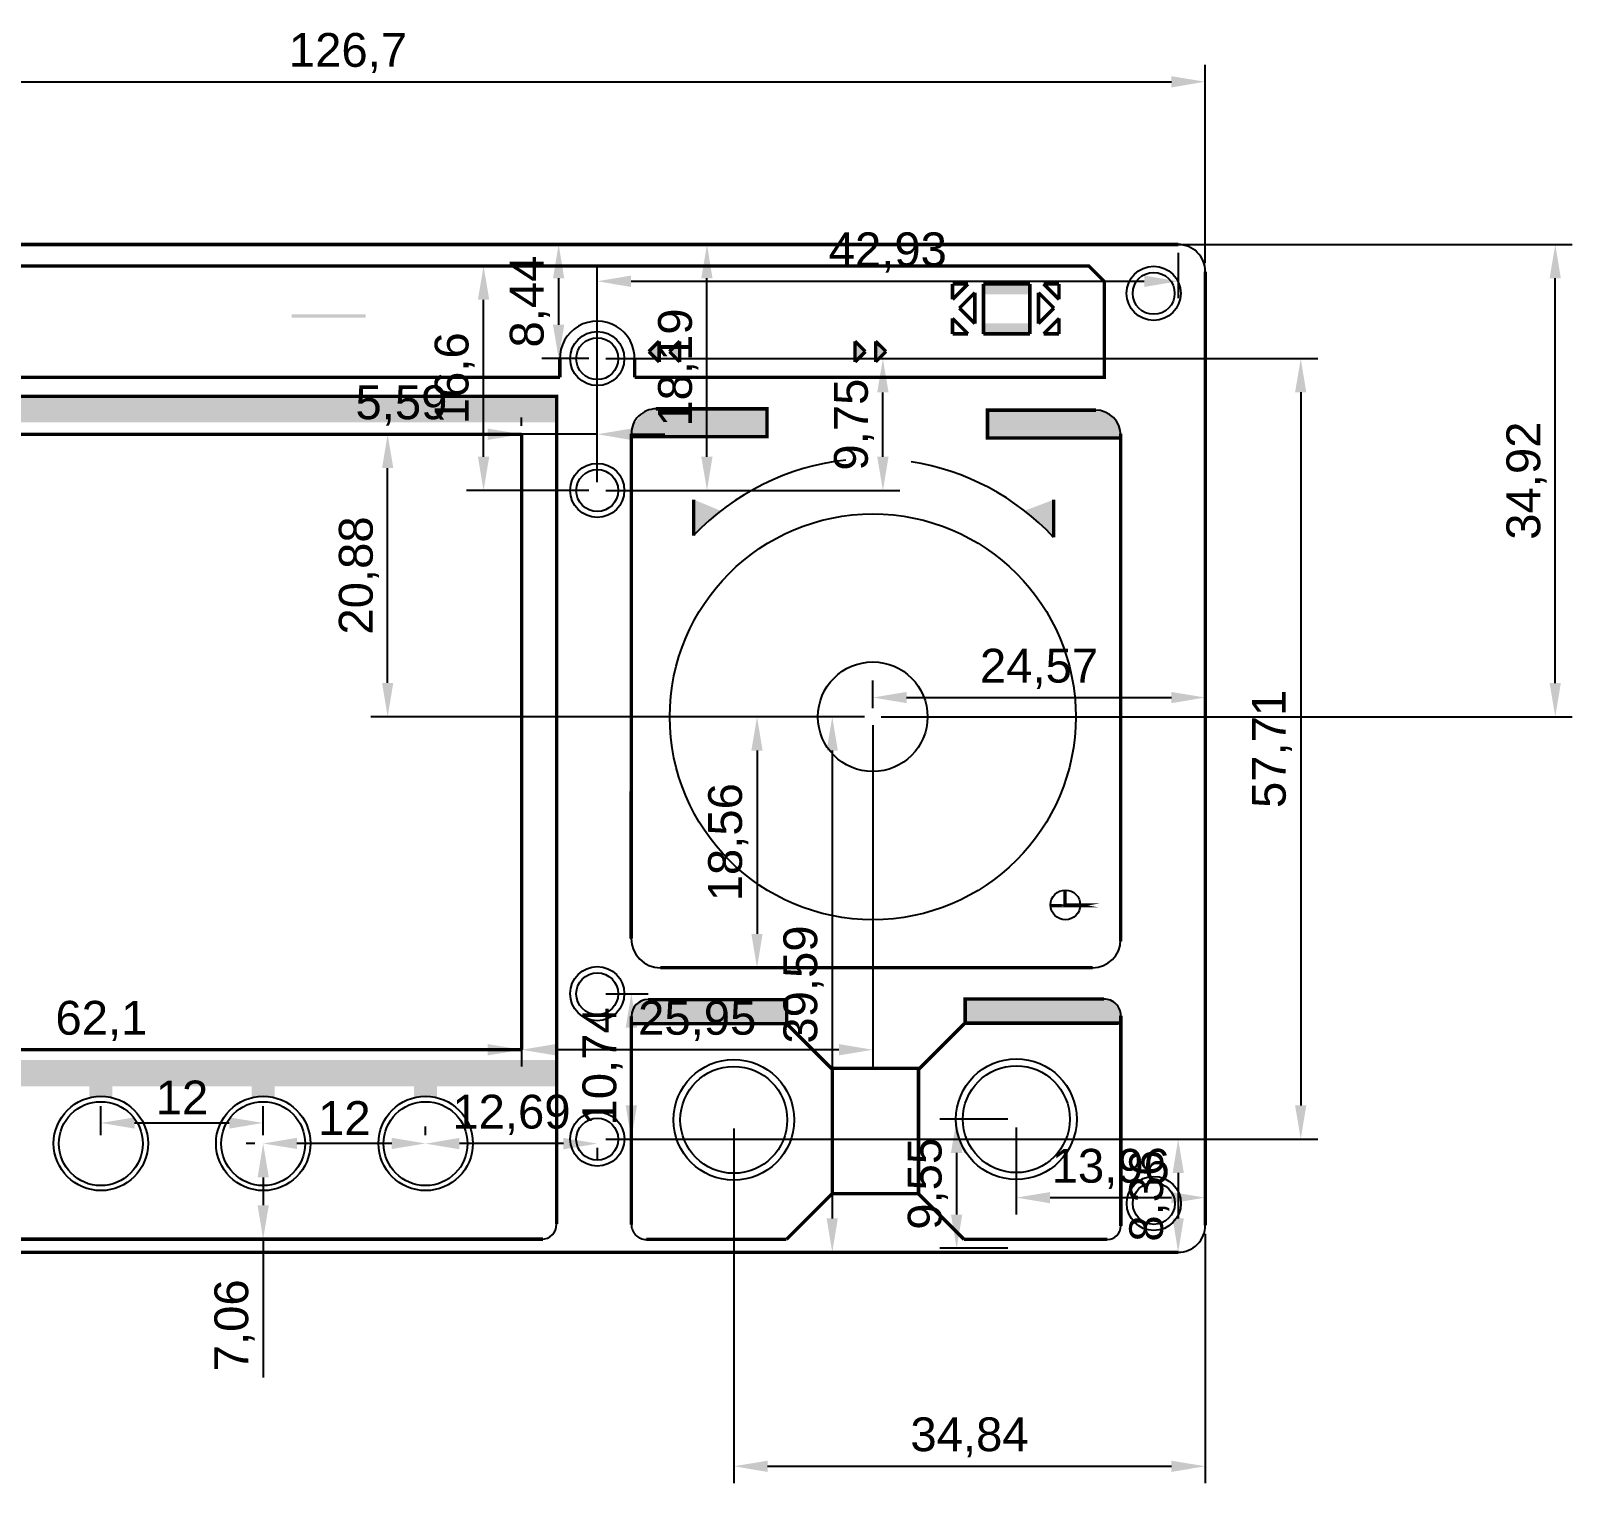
# Model space of a CAD drawing. Header units: millimetres. Extents: x -39 to 155, y -17 to 91.
# Drawn here: x 40.9 to 154.8, y -16.5 to 90.9 of the extents above; entities that cross this region are included whole.
import ezdxf

# ---------------------------------------------------------------- set-up
doc = ezdxf.new("R2010")
doc.units = ezdxf.units.MM
for name, color, linetype, true_color in [('BoardOutLine', 6, 'Continuous', 0xff00ff), ('Multi-Layer', 7, 'Continuous', 0xc0c0c0), ('TopSilkLayer', 7, 'Continuous', 0xffcc00)]:
    doc.layers.add(name, color=color, linetype=linetype, true_color=true_color)
doc.styles.get("Standard").update_dxf_attribs({"font": 'arial.ttf'})
doc.dimstyles.new('ISO-25', dxfattribs={"dimtxt": 2.5, "dimasz": 2.5, "dimexe": 1.25, "dimexo": 0.625, "dimtad": 1, "dimtxsty": 'Standard', "dimcen": 2.5, "dimadec": 0, "dimazin": 0, "dimtfac": 1, "dimtmove": 0, "dimatfit": 3, "dimfxl": 1, "dimarcsym": 0})

# ---------------------------------------------------------------- blocks, each defined once
blk = doc.blocks.new('*D3')
at = {"color": 0, "lineweight": -2, "transparency": 16777216}
for p, q in [((0.94, 73.68), (0.94, 88.34)), ((127.64, 73.68), (127.64, 88.34)), ((3.44, 87.09), (125.14, 87.09))]:
    blk.add_line(p, q, dxfattribs=at)
at = {"color": 0, "transparency": 16777216}
for points in [[(3.44, 87.5), (3.44, 86.67), (0.94, 87.09)], [(125.14, 87.5), (125.14, 86.67), (127.64, 87.09)]]:
    blk.add_solid(points, dxfattribs=at)
at = {"layer": 'Defpoints', "color": 0, "transparency": 16777216}
for p in [(127.64, 87.09), (0.94, 73.06), (127.64, 73.06)]:
    blk.add_point(p, dxfattribs=at)
at = {"color": 0, "transparency": 16777216, "insert": (64.29, 89.21), "char_height": 2.5, "attachment_point": 5}
blk.add_mtext('126,7', dxfattribs=at)
blk = doc.blocks.new('*D4')
at = {"color": 0, "lineweight": -2, "transparency": 16777216}
for p, q in [((15.02, 16.15), (15.02, 16.78)), ((74.62, 15.53), (17.52, 15.53)), ((77.12, 14.9), (77.12, 14.28))]:
    blk.add_line(p, q, dxfattribs=at)
at = {"color": 0, "transparency": 16777216}
for points in [[(17.52, 15.95), (17.52, 15.11), (15.02, 15.53)], [(74.62, 15.95), (74.62, 15.11), (77.12, 15.53)]]:
    blk.add_solid(points, dxfattribs=at)
at = {"layer": 'Defpoints', "color": 0, "transparency": 16777216}
for p in [(15.02, 15.53), (15.02, 15.53), (77.12, 15.53)]:
    blk.add_point(p, dxfattribs=at)
at = {"color": 0, "transparency": 16777216, "insert": (46.07, 17.66), "char_height": 2.5, "attachment_point": 5}
blk.add_mtext('62,1', dxfattribs=at)
blk = doc.blocks.new('*D6')
at = {"color": 0, "lineweight": -2, "transparency": 16777216}
for p, q in [((77.12, 60.4), (77.12, 14.28)), ((103.07, 39.52), (103.07, 14.28)), ((100.57, 15.53), (79.62, 15.53))]:
    blk.add_line(p, q, dxfattribs=at)
at = {"color": 0, "transparency": 16777216}
for points in [[(79.62, 15.95), (79.62, 15.11), (77.12, 15.53)], [(100.57, 15.95), (100.57, 15.11), (103.07, 15.53)]]:
    blk.add_solid(points, dxfattribs=at)
at = {"layer": 'Defpoints', "color": 0, "transparency": 16777216}
for p in [(77.12, 61.03), (103.07, 40.15), (77.12, 15.53)]:
    blk.add_point(p, dxfattribs=at)
at = {"color": 0, "transparency": 16777216, "insert": (90.1, 17.66), "char_height": 2.5, "attachment_point": 5}
blk.add_mtext('25,95', dxfattribs=at)
blk = doc.blocks.new('*D11')
at = {"color": 0, "lineweight": -2, "transparency": 16777216}
for p, q in [((77.12, 61.65), (77.12, 62.28)), ((82.71, 57.5), (82.71, 62.28)), ((74.62, 61.03), (64.37, 61.03)), ((82.71, 61.03), (77.12, 61.03)), ((85.21, 61.03), (87.71, 61.03))]:
    blk.add_line(p, q, dxfattribs=at)
at = {"color": 0, "transparency": 16777216}
for points in [[(74.62, 61.45), (74.62, 60.61), (77.12, 61.03)], [(85.21, 61.45), (85.21, 60.61), (82.71, 61.03)]]:
    blk.add_solid(points, dxfattribs=at)
at = {"layer": 'Defpoints', "color": 0, "transparency": 16777216}
for p in [(77.12, 61.03), (77.12, 61.03), (82.71, 56.88)]:
    blk.add_point(p, dxfattribs=at)
at = {"color": 0, "transparency": 16777216, "insert": (68.24, 63.16), "char_height": 2.5, "attachment_point": 5}
blk.add_mtext('5,59', dxfattribs=at)
blk = doc.blocks.new('*D12')
at = {"color": 0, "lineweight": -2, "transparency": 16777216}
for p, q in [((77.12, 60.4), (77.12, 14.28)), ((103.07, 39.52), (103.07, 14.28)), ((100.57, 15.53), (79.62, 15.53))]:
    blk.add_line(p, q, dxfattribs=at)
at = {"color": 0, "transparency": 16777216}
for points in [[(79.62, 15.95), (79.62, 15.11), (77.12, 15.53)], [(100.57, 15.95), (100.57, 15.11), (103.07, 15.53)]]:
    blk.add_solid(points, dxfattribs=at)
at = {"layer": 'Defpoints', "color": 0, "transparency": 16777216}
for p in [(77.12, 61.03), (103.07, 40.15), (77.12, 15.53)]:
    blk.add_point(p, dxfattribs=at)
at = {"color": 0, "transparency": 16777216, "insert": (90.1, 17.66), "char_height": 2.5, "attachment_point": 5}
blk.add_mtext('25,95', dxfattribs=at)
blk = doc.blocks.new('*D15')
at = {"color": 0, "lineweight": -2, "transparency": 16777216}
for p, q in [((113.68, 9.77), (113.68, 3.35)), ((127.64, 3.18), (127.64, 5.85)), ((116.18, 4.6), (125.14, 4.6))]:
    blk.add_line(p, q, dxfattribs=at)
at = {"color": 0, "transparency": 16777216}
for points in [[(116.18, 5.01), (116.18, 4.18), (113.68, 4.6)], [(125.14, 5.01), (125.14, 4.18), (127.64, 4.6)]]:
    blk.add_solid(points, dxfattribs=at)
at = {"layer": 'Defpoints', "color": 0, "transparency": 16777216}
for p in [(113.68, 10.4), (127.64, 4.6), (127.64, 2.56)]:
    blk.add_point(p, dxfattribs=at)
at = {"color": 0, "transparency": 16777216, "insert": (120.66, 6.72), "char_height": 2.5, "attachment_point": 5}
blk.add_mtext('13,96', dxfattribs=at)
blk = doc.blocks.new('*D16')
at = {"color": 0, "lineweight": -2, "transparency": 16777216}
for p, q in [((113.06, 10.4), (108.02, 10.4)), ((109.27, 7.9), (109.27, 3.35)), ((113.06, 0.85), (108.02, 0.85))]:
    blk.add_line(p, q, dxfattribs=at)
at = {"color": 0, "transparency": 16777216}
for points in [[(108.85, 7.9), (109.69, 7.9), (109.27, 10.4)], [(108.85, 3.35), (109.69, 3.35), (109.27, 0.85)]]:
    blk.add_solid(points, dxfattribs=at)
at = {"layer": 'Defpoints', "color": 0, "transparency": 16777216}
for p in [(113.68, 10.4), (109.27, 0.85), (113.68, 0.85)]:
    blk.add_point(p, dxfattribs=at)
at = {"color": 0, "transparency": 16777216, "insert": (107.14, 5.62), "char_height": 2.5, "attachment_point": 5, "rotation": 90}
blk.add_mtext('9,55', dxfattribs=at)
blk = doc.blocks.new('*D18')
at = {"color": 0, "lineweight": -2, "transparency": 16777216}
for p, q in [((57.4, 8.59), (56.77, 8.59)), ((58.02, 6.09), (58.02, 4.03)), ((78.07, 1.53), (56.77, 1.53)), ((58.02, 1.53), (58.02, -8.7))]:
    blk.add_line(p, q, dxfattribs=at)
at = {"color": 0, "transparency": 16777216}
for points in [[(57.61, 6.09), (58.44, 6.09), (58.02, 8.59)], [(57.61, 4.03), (58.44, 4.03), (58.02, 1.53)]]:
    blk.add_solid(points, dxfattribs=at)
at = {"layer": 'Defpoints', "color": 0, "transparency": 16777216}
for p in [(58.02, 8.59), (58.02, 1.53), (78.7, 1.53)]:
    blk.add_point(p, dxfattribs=at)
at = {"color": 0, "transparency": 16777216, "insert": (55.9, -4.84), "char_height": 2.5, "attachment_point": 5, "rotation": 90}
blk.add_mtext('7,06', dxfattribs=at)
blk = doc.blocks.new('*D23')
at = {"color": 0, "lineweight": -2, "transparency": 16777216}
for p, q in [((92.8, 9.72), (92.8, -16.51)), ((127.64, 1.93), (127.64, -16.51)), ((95.3, -15.26), (125.14, -15.26))]:
    blk.add_line(p, q, dxfattribs=at)
at = {"color": 0, "transparency": 16777216}
for points in [[(95.3, -14.85), (95.3, -15.68), (92.8, -15.26)], [(125.14, -14.85), (125.14, -15.68), (127.64, -15.26)]]:
    blk.add_solid(points, dxfattribs=at)
at = {"layer": 'Defpoints', "color": 0, "transparency": 16777216}
for p in [(92.8, 10.35), (127.64, 2.56), (127.64, -15.26)]:
    blk.add_point(p, dxfattribs=at)
at = {"color": 0, "transparency": 16777216, "insert": (110.22, -13.13), "char_height": 2.5, "attachment_point": 5}
blk.add_mtext('34,84', dxfattribs=at)
blk = doc.blocks.new('*D24')
at = {"color": 0, "lineweight": -2, "transparency": 16777216}
for p, q in [((127.64, 72.43), (127.64, 40.32)), ((103.07, 40.77), (103.07, 42.82)), ((105.57, 41.57), (125.14, 41.57))]:
    blk.add_line(p, q, dxfattribs=at)
at = {"color": 0, "transparency": 16777216}
for points in [[(105.57, 41.98), (105.57, 41.15), (103.07, 41.57)], [(125.14, 41.98), (125.14, 41.15), (127.64, 41.57)]]:
    blk.add_solid(points, dxfattribs=at)
at = {"layer": 'Defpoints', "color": 0, "transparency": 16777216}
for p in [(127.64, 73.06), (127.64, 41.57), (103.07, 40.15)]:
    blk.add_point(p, dxfattribs=at)
at = {"color": 0, "transparency": 16777216, "insert": (115.36, 43.69), "char_height": 2.5, "attachment_point": 5}
blk.add_mtext('24,57', dxfattribs=at)
blk = doc.blocks.new('*D25')
at = {"color": 0, "lineweight": -2, "transparency": 16777216}
for p, q in [((121.55, 75.06), (78.61, 75.06)), ((79.86, 69.12), (79.86, 72.56)), ((82.09, 66.62), (78.61, 66.62))]:
    blk.add_line(p, q, dxfattribs=at)
at = {"color": 0, "transparency": 16777216}
for points in [[(79.44, 72.56), (80.27, 72.56), (79.86, 75.06)], [(79.44, 69.12), (80.27, 69.12), (79.86, 66.62)]]:
    blk.add_solid(points, dxfattribs=at)
at = {"layer": 'Defpoints', "color": 0, "transparency": 16777216}
for p in [(79.86, 75.06), (122.17, 75.06), (82.71, 66.62)]:
    blk.add_point(p, dxfattribs=at)
at = {"color": 0, "transparency": 16777216, "insert": (77.73, 70.84), "char_height": 2.5, "attachment_point": 5, "rotation": 90}
blk.add_mtext('8,44', dxfattribs=at)
blk = doc.blocks.new('*D26')
at = {"color": 0, "lineweight": -2, "transparency": 16777216}
for p, q in [((73.69, 73.47), (73.06, 73.47)), ((74.31, 59.37), (74.31, 70.97)), ((82.09, 56.87), (73.06, 56.87))]:
    blk.add_line(p, q, dxfattribs=at)
at = {"color": 0, "transparency": 16777216}
for points in [[(73.89, 70.97), (74.73, 70.97), (74.31, 73.47)], [(73.89, 59.37), (74.73, 59.37), (74.31, 56.87)]]:
    blk.add_solid(points, dxfattribs=at)
at = {"layer": 'Defpoints', "color": 0, "transparency": 16777216}
for p in [(74.31, 73.47), (74.31, 73.47), (82.71, 56.87)]:
    blk.add_point(p, dxfattribs=at)
at = {"color": 0, "transparency": 16777216, "insert": (72.18, 65.17), "char_height": 2.5, "attachment_point": 5, "rotation": 90}
blk.add_mtext('16,6', dxfattribs=at)
blk = doc.blocks.new('*D27')
at = {"color": 0, "lineweight": -2, "transparency": 16777216}
for p, q in [((125.64, 74.43), (125.64, 71.09)), ((82.71, 57.49), (82.71, 73.59)), ((85.21, 72.34), (123.14, 72.34))]:
    blk.add_line(p, q, dxfattribs=at)
at = {"color": 0, "transparency": 16777216}
for points in [[(85.21, 72.76), (85.21, 71.92), (82.71, 72.34)], [(123.14, 72.76), (123.14, 71.92), (125.64, 72.34)]]:
    blk.add_solid(points, dxfattribs=at)
at = {"layer": 'Defpoints', "color": 0, "transparency": 16777216}
for p in [(125.64, 75.06), (125.64, 72.34), (82.71, 56.87)]:
    blk.add_point(p, dxfattribs=at)
at = {"color": 0, "transparency": 16777216, "insert": (104.18, 74.47), "char_height": 2.5, "attachment_point": 5}
blk.add_mtext('42,93', dxfattribs=at)
blk = doc.blocks.new('*D28')
at = {"color": 0, "lineweight": -2, "transparency": 16777216}
for p, q in [((83.34, 75.06), (92.07, 75.06)), ((90.82, 59.37), (90.82, 72.56)), ((83.34, 56.87), (92.07, 56.87))]:
    blk.add_line(p, q, dxfattribs=at)
at = {"color": 0, "transparency": 16777216}
for points in [[(90.4, 72.56), (91.23, 72.56), (90.82, 75.06)], [(90.4, 59.37), (91.23, 59.37), (90.82, 56.87)]]:
    blk.add_solid(points, dxfattribs=at)
at = {"layer": 'Defpoints', "color": 0, "transparency": 16777216}
for p in [(82.71, 75.06), (90.82, 75.06), (82.71, 56.87)]:
    blk.add_point(p, dxfattribs=at)
at = {"color": 0, "transparency": 16777216, "insert": (88.69, 65.96), "char_height": 2.5, "attachment_point": 5, "rotation": 90}
blk.add_mtext('18,19', dxfattribs=at)
blk = doc.blocks.new('*D29')
at = {"color": 0, "lineweight": -2, "transparency": 16777216}
for p, q in [((46.02, 9.21), (46.02, 11.37)), ((58.02, 9.21), (58.02, 11.37)), ((48.52, 10.12), (55.52, 10.12)), ((83.34, 8.92), (126.89, 8.92)), ((125.64, 6.42), (125.64, 3.06)), ((125.02, 0.56), (124.39, 0.56))]:
    blk.add_line(p, q, dxfattribs=at)
at = {"color": 0, "transparency": 16777216}
for points in [[(48.52, 10.53), (48.52, 9.7), (46.02, 10.12)], [(55.52, 10.53), (55.52, 9.7), (58.02, 10.12)], [(125.23, 6.42), (126.06, 6.42), (125.64, 8.92)], [(125.23, 3.06), (126.06, 3.06), (125.64, 0.56)]]:
    blk.add_solid(points, dxfattribs=at)
at = {"layer": 'Defpoints', "color": 0, "transparency": 16777216}
for p in [(58.02, 10.12), (46.02, 8.59), (58.02, 8.59), (82.71, 8.92), (125.64, 0.56), (125.64, 0.56)]:
    blk.add_point(p, dxfattribs=at)
at = {"color": 0, "transparency": 16777216, "insert": (52.02, 12), "char_height": 2.5, "attachment_point": 5}
blk.add_mtext('12', dxfattribs=at)
at = {"color": 0, "transparency": 16777216, "insert": (123.51, 4.74), "char_height": 2.5, "attachment_point": 5, "rotation": 90}
blk.add_mtext('8,36', dxfattribs=at)
blk = doc.blocks.new('*D30')
at = {"color": 0, "lineweight": -2, "transparency": 16777216}
for p, q in [((70.02, 9.21), (70.02, 9.84)), ((80.21, 8.59), (72.52, 8.59)), ((82.71, 8.29), (82.71, 7.34))]:
    blk.add_line(p, q, dxfattribs=at)
at = {"color": 0, "transparency": 16777216}
for points in [[(72.52, 9.01), (72.52, 8.17), (70.02, 8.59)], [(80.21, 9.01), (80.21, 8.17), (82.71, 8.59)]]:
    blk.add_solid(points, dxfattribs=at)
at = {"layer": 'Defpoints', "color": 0, "transparency": 16777216}
for p in [(70.02, 8.59), (70.02, 8.59), (82.71, 8.92)]:
    blk.add_point(p, dxfattribs=at)
at = {"color": 0, "transparency": 16777216, "insert": (76.37, 10.72), "char_height": 2.5, "attachment_point": 5}
blk.add_mtext('12,69', dxfattribs=at)
blk = doc.blocks.new('*D31')
at = {"color": 0, "lineweight": -2, "transparency": 16777216}
for p, q in [((58.02, 9.21), (58.02, 9.85)), ((70.02, 9.21), (70.02, 9.85)), ((67.52, 8.6), (60.52, 8.6))]:
    blk.add_line(p, q, dxfattribs=at)
at = {"color": 0, "transparency": 16777216}
for points in [[(60.52, 9.02), (60.52, 8.19), (58.02, 8.6)], [(67.52, 9.02), (67.52, 8.19), (70.02, 8.6)]]:
    blk.add_solid(points, dxfattribs=at)
at = {"layer": 'Defpoints', "color": 0, "transparency": 16777216}
for p in [(58.02, 8.6), (58.02, 8.59), (70.02, 8.59)]:
    blk.add_point(p, dxfattribs=at)
at = {"color": 0, "transparency": 16777216, "insert": (64.02, 10.48), "char_height": 2.5, "attachment_point": 5}
blk.add_mtext('12', dxfattribs=at)
blk = doc.blocks.new('*D33')
at = {"color": 0, "lineweight": -2, "transparency": 16777216}
for p, q in [((83.34, 66.62), (105.07, 66.62)), ((103.82, 59.37), (103.82, 64.12)), ((83.34, 56.87), (105.07, 56.87))]:
    blk.add_line(p, q, dxfattribs=at)
at = {"color": 0, "transparency": 16777216}
for points in [[(103.4, 64.12), (104.24, 64.12), (103.82, 66.62)], [(103.4, 59.37), (104.24, 59.37), (103.82, 56.87)]]:
    blk.add_solid(points, dxfattribs=at)
at = {"layer": 'Defpoints', "color": 0, "transparency": 16777216}
for p in [(82.71, 66.62), (103.82, 66.62), (82.71, 56.87)]:
    blk.add_point(p, dxfattribs=at)
at = {"color": 0, "transparency": 16777216, "insert": (101.69, 61.74), "char_height": 2.5, "attachment_point": 5, "rotation": 90}
blk.add_mtext('9,75', dxfattribs=at)
blk = doc.blocks.new('*D35')
at = {"color": 0, "lineweight": -2, "transparency": 16777216}
for p, q in [((83.34, 19.67), (86.48, 19.67)), ((85.23, 17.17), (85.23, 11.43)), ((83.34, 8.93), (86.48, 8.93))]:
    blk.add_line(p, q, dxfattribs=at)
at = {"color": 0, "transparency": 16777216}
for points in [[(84.81, 17.17), (85.65, 17.17), (85.23, 19.67)], [(84.81, 11.43), (85.65, 11.43), (85.23, 8.93)]]:
    blk.add_solid(points, dxfattribs=at)
at = {"layer": 'Defpoints', "color": 0, "transparency": 16777216}
for p in [(82.71, 19.67), (82.71, 8.93), (85.23, 8.93)]:
    blk.add_point(p, dxfattribs=at)
at = {"color": 0, "transparency": 16777216, "insert": (83.1, 14.3), "char_height": 2.5, "attachment_point": 5, "rotation": 90}
blk.add_mtext('10,74', dxfattribs=at)
blk = doc.blocks.new('*D36')
at = {"color": 0, "lineweight": -2, "transparency": 16777216}
for p, q in [((83.34, 66.63), (135.95, 66.63)), ((134.7, 64.13), (134.7, 11.42)), ((83.34, 8.92), (135.95, 8.92))]:
    blk.add_line(p, q, dxfattribs=at)
at = {"color": 0, "transparency": 16777216}
for points in [[(134.28, 64.13), (135.11, 64.13), (134.7, 66.63)], [(134.28, 11.42), (135.11, 11.42), (134.7, 8.92)]]:
    blk.add_solid(points, dxfattribs=at)
at = {"layer": 'Defpoints', "color": 0, "transparency": 16777216}
for p in [(82.71, 66.63), (82.71, 8.92), (134.7, 8.92)]:
    blk.add_point(p, dxfattribs=at)
at = {"color": 0, "transparency": 16777216, "insert": (132.57, 37.77), "char_height": 2.5, "attachment_point": 5, "rotation": 90}
blk.add_mtext('57,71', dxfattribs=at)
blk = doc.blocks.new('*D37')
at = {"color": 0, "lineweight": -2, "transparency": 16777216}
for p, q in [((102.45, 40.15), (98.83, 40.15)), ((100.08, 37.65), (100.08, 3.06)), ((123.77, 0.56), (98.83, 0.56))]:
    blk.add_line(p, q, dxfattribs=at)
at = {"color": 0, "transparency": 16777216}
for points in [[(99.66, 37.65), (100.49, 37.65), (100.08, 40.15)], [(99.66, 3.06), (100.49, 3.06), (100.08, 0.56)]]:
    blk.add_solid(points, dxfattribs=at)
at = {"layer": 'Defpoints', "color": 0, "transparency": 16777216}
for p in [(103.07, 40.15), (100.08, 0.56), (124.39, 0.56)]:
    blk.add_point(p, dxfattribs=at)
at = {"color": 0, "transparency": 16777216, "insert": (97.95, 20.35), "char_height": 2.5, "attachment_point": 5, "rotation": 90}
blk.add_mtext('39,59', dxfattribs=at)
blk = doc.blocks.new('*D38')
at = {"color": 0, "lineweight": -2, "transparency": 16777216}
for p, q in [((103.7, 75.06), (154.76, 75.06)), ((153.51, 42.64), (153.51, 72.56)), ((103.7, 40.14), (154.76, 40.14))]:
    blk.add_line(p, q, dxfattribs=at)
at = {"color": 0, "transparency": 16777216}
for points in [[(153.09, 72.56), (153.92, 72.56), (153.51, 75.06)], [(153.09, 42.64), (153.92, 42.64), (153.51, 40.14)]]:
    blk.add_solid(points, dxfattribs=at)
at = {"layer": 'Defpoints', "color": 0, "transparency": 16777216}
for p in [(103.07, 75.06), (153.51, 75.06), (103.07, 40.14)]:
    blk.add_point(p, dxfattribs=at)
at = {"color": 0, "transparency": 16777216, "insert": (151.38, 57.6), "char_height": 2.5, "attachment_point": 5, "rotation": 90}
blk.add_mtext('34,92', dxfattribs=at)
blk = doc.blocks.new('*D39')
at = {"color": 0, "lineweight": -2, "transparency": 16777216}
for p, q in [((76.49, 61.03), (65.97, 61.03)), ((67.22, 42.65), (67.22, 58.53)), ((102.45, 40.15), (65.97, 40.15))]:
    blk.add_line(p, q, dxfattribs=at)
at = {"color": 0, "transparency": 16777216}
for points in [[(66.81, 58.53), (67.64, 58.53), (67.22, 61.03)], [(66.81, 42.65), (67.64, 42.65), (67.22, 40.15)]]:
    blk.add_solid(points, dxfattribs=at)
at = {"layer": 'Defpoints', "color": 0, "transparency": 16777216}
for p in [(67.22, 61.03), (77.11, 61.03), (103.07, 40.15)]:
    blk.add_point(p, dxfattribs=at)
at = {"color": 0, "transparency": 16777216, "insert": (65.1, 50.59), "char_height": 2.5, "attachment_point": 5, "rotation": 90}
blk.add_mtext('20,88', dxfattribs=at)
blk = doc.blocks.new('*D40')
at = {"color": 0, "lineweight": -2, "transparency": 16777216}
for p, q in [((102.45, 40.15), (93.27, 40.15)), ((94.52, 37.65), (94.52, 24.09)), ((102.45, 21.59), (93.27, 21.59))]:
    blk.add_line(p, q, dxfattribs=at)
at = {"color": 0, "transparency": 16777216}
for points in [[(94.1, 37.65), (94.93, 37.65), (94.52, 40.15)], [(94.1, 24.09), (94.93, 24.09), (94.52, 21.59)]]:
    blk.add_solid(points, dxfattribs=at)
at = {"layer": 'Defpoints', "color": 0, "transparency": 16777216}
for p in [(103.07, 40.15), (94.52, 21.59), (103.07, 21.59)]:
    blk.add_point(p, dxfattribs=at)
at = {"color": 0, "transparency": 16777216, "insert": (92.39, 30.87), "char_height": 2.5, "attachment_point": 5, "rotation": 90}
blk.add_mtext('18,56', dxfattribs=at)

msp = doc.modelspace()

# ---------------------------------------------------------------- hatches: boundary and pattern name
at = {"layer": 'TopSilkLayer'}
for points in [[(111.252, 72.136), (114.681, 72.136), (114.681, 71.374), (111.252, 71.374), (111.252, 72.136)], [(60.126, 69.904), (65.587, 69.904), (65.587, 69.65), (60.126, 69.65), (60.126, 69.904)], [(111.252, 69.227), (114.681, 69.227), (114.681, 68.465), (111.252, 68.465), (111.252, 69.227)], [(87.285, 67.906), (87.285, 66.382), (86.523, 67.144), (86.523, 67.144)], [(88.047, 67.144), (88.809, 67.906), (88.809, 66.382)], [(101.763, 66.382), (101.763, 67.906), (102.525, 67.144), (102.525, 67.144)], [(103.287, 66.338), (103.287, 67.862), (104.049, 67.1)], [(12.042, 63.84), (79.732, 63.84), (79.732, 61.91), (12.042, 61.91), (12.042, 63.84)], [(85.232, 60.837), (85.233, 60.902), (85.236, 60.967), (85.241, 61.032), (85.248, 61.096), (85.257, 61.161), (85.268, 61.225), (85.282, 61.288), (85.297, 61.352), (85.314, 61.414), (85.333, 61.476), (85.354, 61.538), (85.377, 61.599), (85.402, 61.659), (85.429, 61.718), (85.457, 61.777), (85.488, 61.834), (85.52, 61.891), (85.554, 61.946), (85.59, 62), (85.627, 62.054), (85.666, 62.106), (85.707, 62.156), (85.749, 62.206), (85.793, 62.254), (85.838, 62.301), (85.885, 62.346), (85.933, 62.39), (85.982, 62.432), (86.033, 62.472), (86.085, 62.511), (86.138, 62.549), (86.193, 62.585), (86.248, 62.619), (86.304, 62.651), (86.362, 62.681), (86.42, 62.71), (86.48, 62.737), (86.54, 62.761), (86.6, 62.784), (86.662, 62.805), (86.724, 62.825), (86.787, 62.842), (86.85, 62.857), (86.914, 62.87), (86.978, 62.881), (87.042, 62.89), (87.107, 62.898), (87.172, 62.903), (87.237, 62.906), (87.302, 62.907), (87.302, 62.907), (95.252, 62.907), (95.252, 60.847), (95.252, 60.847)], [(121.442, 60.727), (121.441, 60.792), (121.438, 60.857), (121.433, 60.922), (121.425, 60.986), (121.416, 61.051), (121.405, 61.115), (121.392, 61.178), (121.377, 61.242), (121.36, 61.304), (121.34, 61.367), (121.319, 61.428), (121.296, 61.489), (121.272, 61.549), (121.245, 61.608), (121.216, 61.667), (121.186, 61.724), (121.154, 61.781), (121.12, 61.836), (121.084, 61.89), (121.046, 61.944), (121.007, 61.996), (120.967, 62.046), (120.925, 62.096), (120.881, 62.144), (120.836, 62.191), (120.789, 62.236), (120.741, 62.28), (120.691, 62.322), (120.641, 62.362), (120.589, 62.401), (120.535, 62.439), (120.481, 62.475), (120.426, 62.509), (120.369, 62.541), (120.312, 62.571), (120.253, 62.6), (120.194, 62.627), (120.134, 62.651), (120.073, 62.674), (120.012, 62.696), (119.949, 62.715), (119.887, 62.732), (119.823, 62.747), (119.76, 62.76), (119.696, 62.771), (119.631, 62.781), (119.567, 62.788), (119.502, 62.793), (119.437, 62.796), (119.372, 62.797), (119.372, 62.797), (111.422, 62.797), (111.422, 60.737), (111.422, 60.737)], [(89.831, 56.207), (89.83, 53.545), (91.843, 55.368), (89.831, 56.207)], [(116.434, 56.187), (116.434, 53.406), (114.282, 55.373)], [(85.232, 17.457), (85.232, 18.007), (85.233, 18.058), (85.236, 18.108), (85.241, 18.159), (85.248, 18.209), (85.258, 18.259), (85.269, 18.309), (85.283, 18.358), (85.298, 18.406), (85.316, 18.454), (85.335, 18.501), (85.357, 18.547), (85.38, 18.592), (85.405, 18.637), (85.432, 18.68), (85.46, 18.722), (85.491, 18.762), (85.523, 18.802), (85.557, 18.84), (85.592, 18.877), (85.628, 18.912), (85.667, 18.946), (85.706, 18.978), (85.747, 19.008), (85.789, 19.037), (85.832, 19.064), (85.876, 19.089), (85.921, 19.112), (85.967, 19.133), (86.014, 19.153), (86.062, 19.17), (86.111, 19.186), (86.16, 19.199), (86.209, 19.211), (86.259, 19.22), (86.309, 19.227), (86.36, 19.233), (86.411, 19.236), (86.462, 19.237), (96.712, 19.237), (96.712, 17.457), (96.712, 17.457)], [(109.901, 17.498), (109.901, 19.278), (120.18, 19.278), (120.182, 19.277), (120.231, 19.276), (120.281, 19.273), (120.33, 19.268), (120.379, 19.261), (120.428, 19.251), (120.476, 19.24), (120.524, 19.227), (120.571, 19.212), (120.618, 19.195), (120.664, 19.176), (120.709, 19.155), (120.753, 19.132), (120.796, 19.108), (120.838, 19.081), (120.879, 19.054), (120.919, 19.024), (120.957, 18.993), (120.994, 18.96), (121.03, 18.925), (121.064, 18.89), (121.097, 18.852), (121.129, 18.814), (121.158, 18.774), (121.186, 18.733), (121.212, 18.691), (121.237, 18.648), (121.26, 18.604), (121.28, 18.559), (121.299, 18.513), (121.316, 18.467), (121.332, 18.419), (121.345, 18.371), (121.356, 18.323), (121.365, 18.274), (121.372, 18.225), (121.377, 18.176), (121.38, 18.126), (121.381, 18.077), (121.381, 17.498), (109.901, 17.498)], [(12.041, 14.76), (79.732, 14.76), (79.732, 12.83), (12.041, 12.83), (12.041, 14.76)], [(45.172, 12.898), (46.881, 12.898), (46.881, 11.988), (45.172, 11.988), (45.172, 12.898)], [(57.172, 12.898), (58.881, 12.898), (58.881, 11.988), (57.172, 11.988), (57.172, 12.898)], [(69.172, 12.898), (70.881, 12.898), (70.881, 11.988), (69.172, 11.988), (69.172, 12.898)]]:
    msp.add_hatch(color=256, dxfattribs=at).paths.add_polyline_path(points)

# ---------------------------------------------------------------- linework, layer by layer
at = {"layer": 'BoardOutLine', "const_width": 0.254}
for points in [[(6.609, 75.057), (6.609, 75.057), (122.174, 75.057)], [(122.174, 75.057), (122.174, 75.057), (125.641, 75.057)], [(127.642, 73.057), (127.642, 73.057), (127.642, 2.557)], [(15.019, 61.031), (15.019, 61.031), (77.119, 61.031)], [(77.12, 15.53), (77.12, 15.53), (77.119, 61.03)], [(15.019, 15.529), (15.019, 15.529), (77.12, 15.529)], [(125.642, 0.557), (125.642, 0.557), (2.941, 0.557)]]:
    msp.add_lwpolyline(points, dxfattribs=at)
at = {"layer": 'BoardOutLine'}
for centre, start, end in [((125.642, 73.057), 359.99927, 90), ((125.642, 2.557), 270, 0.00073)]:
    msp.add_arc(centre, 2, start, end, dxfattribs=at)
at = {"layer": 'Multi-Layer'}
for centre, radius in [((123.832, 71.447), 1.55), ((82.711, 66.617), 1.55), ((82.711, 56.87), 1.55), ((103.071, 40.147), 4.05), ((82.711, 19.667), 1.55), ((92.801, 10.347), 3.95), ((113.681, 10.397), 3.95), ((46.023, 8.59), 3.1), ((58.023, 8.59), 3.1), ((70.023, 8.59), 3.1), ((82.713, 8.919), 1.55), ((82.713, 8.919), 1.55), ((123.842, 4.167), 1.55)]:
    msp.add_circle(centre, radius, dxfattribs=at)
at = {"layer": 'TopSilkLayer', "const_width": 0.254}
for points in [[(74.602, 73.467), (12.052, 73.467), (12.052, 65.237), (21.562, 65.237)], [(74.31, 73.467), (119.042, 73.467), (120.191, 72.319), (120.191, 65.997)], [(108.966, 70.993), (108.966, 70.993), (110.109, 72.136)], [(108.966, 72.136), (108.966, 72.136), (108.966, 70.993)], [(108.966, 72.136), (108.966, 72.136), (110.109, 72.136)], [(111.252, 72.136), (111.252, 72.136), (111.252, 68.453)], [(111.252, 72.136), (111.252, 72.136), (114.681, 72.136)], [(114.681, 72.136), (114.681, 72.136), (114.681, 68.453)], [(115.697, 72.136), (115.697, 72.136), (116.84, 70.993)], [(116.84, 72.136), (116.84, 72.136), (115.697, 72.136)], [(116.84, 72.136), (116.84, 72.136), (116.84, 70.993)], [(110.617, 71.501), (110.617, 71.501), (109.474, 70.358)], [(110.617, 69.215), (110.617, 69.215), (110.617, 71.501)], [(115.316, 69.215), (115.316, 69.215), (115.316, 71.501)], [(115.316, 71.501), (115.316, 71.501), (116.459, 70.358)], [(108.966, 69.596), (108.966, 69.596), (110.109, 68.453)], [(108.966, 68.453), (108.966, 68.453), (108.966, 69.596)], [(110.617, 69.215), (110.617, 69.215), (109.474, 70.358)], [(115.316, 69.215), (115.316, 69.215), (116.459, 70.358)], [(115.697, 68.453), (115.697, 68.453), (116.84, 69.596)], [(116.84, 68.453), (116.84, 68.453), (116.84, 69.596)], [(108.966, 68.453), (108.966, 68.453), (110.109, 68.453)], [(111.252, 68.453), (111.252, 68.453), (114.681, 68.453)], [(116.84, 68.453), (116.84, 68.453), (115.697, 68.453)], [(86.523, 67.144), (86.523, 67.144), (87.285, 67.906)], [(87.285, 66.382), (87.285, 66.382), (86.523, 67.144)], [(87.285, 66.382), (87.285, 66.382), (87.285, 67.906)], [(88.047, 67.144), (88.047, 67.144), (88.809, 67.906)], [(88.809, 66.382), (88.809, 66.382), (88.047, 67.144)], [(88.809, 66.382), (88.809, 66.382), (88.809, 67.906)], [(101.763, 67.906), (101.763, 67.906), (101.763, 66.382)], [(101.763, 67.906), (101.763, 67.906), (102.525, 67.144)], [(102.525, 67.144), (102.525, 67.144), (101.763, 66.382)], [(103.287, 67.906), (103.287, 67.906), (103.287, 66.382)], [(103.287, 67.906), (103.287, 67.906), (104.049, 67.144)], [(104.049, 67.144), (104.049, 67.144), (103.287, 66.382)], [(79.947, 66.568), (79.947, 66.568), (79.947, 65.237)], [(85.476, 66.538), (85.476, 66.538), (85.476, 65.237)], [(85.476, 65.237), (120.191, 65.237), (120.191, 65.997)], [(21.562, 65.237), (21.562, 65.237), (75.862, 65.237)], [(79.947, 65.237), (79.947, 65.237), (75.862, 65.237)], [(79.708, 62.422), (79.708, 63.84), (12.042, 63.84), (12.042, 62.471)], [(87.062, 62.907), (95.252, 62.907), (95.252, 60.847), (85.232, 60.847), (85.232, 60.788)], [(119.563, 62.812), (111.552, 62.812), (111.552, 60.752), (121.392, 60.752), (121.392, 60.693)], [(79.708, 62.423), (79.708, 62.423), (79.708, 61.227)], [(79.708, 10.824), (79.708, 10.824), (79.708, 61.423)], [(85.232, 60.187), (85.232, 60.187), (85.232, 61.077)], [(121.384, 23.556), (121.384, 23.556), (121.392, 60.752)], [(121.392, 60.752), (121.392, 60.752), (121.397, 61.069)], [(85.232, 60.187), (85.232, 60.187), (85.217, 23.749)], [(89.831, 53.545), (89.831, 53.545), (89.831, 56.207)], [(116.434, 53.406), (116.434, 53.406), (116.434, 56.187)], [(116.256, 26.175), (118.396, 26.175), (118.286, 26.195), (118.396, 26.215), (117.276, 26.215), (117.276, 27.265)], [(87.376, 21.59), (87.376, 21.59), (119.316, 21.59)], [(86.462, 19.237), (96.712, 19.237), (96.712, 17.457), (85.232, 17.457), (85.232, 17.397)], [(120.152, 19.278), (109.901, 19.278), (109.901, 17.498), (121.382, 17.498), (121.382, 17.436)], [(85.232, 17.253), (85.232, 17.253), (85.232, 18.007)], [(85.232, 17.397), (85.232, 17.397), (85.232, 4.697)], [(96.711, 17.457), (100.076, 14.092), (100.076, 4.892), (96.693, 1.509)], [(109.816, 1.508), (106.45, 4.873), (106.45, 14.073), (109.834, 17.457)], [(121.402, 4.597), (121.402, 4.597), (121.402, 18.057)], [(100.01, 14.158), (100.01, 14.158), (106.452, 14.158)], [(79.708, 9.803), (79.708, 9.803), (79.708, 10.824)], [(79.708, 9.802), (79.708, 9.802), (79.71, 2.639)], [(85.232, 4.697), (85.232, 4.697), (85.232, 2.608)], [(100.076, 4.892), (100.076, 4.892), (106.452, 4.892)], [(121.402, 4.597), (121.402, 4.597), (121.402, 2.508)], [(78.699, 1.525), (78.699, 1.525), (13.206, 1.525)], [(89.932, 1.508), (89.932, 1.508), (86.332, 1.508)], [(89.799, 1.509), (89.799, 1.509), (96.693, 1.509)], [(109.817, 1.509), (109.817, 1.509), (117.216, 1.509)], [(117.002, 1.508), (117.002, 1.508), (120.402, 1.507)]]:
    msp.add_lwpolyline(points, dxfattribs=at)
at = {"layer": 'TopSilkLayer'}
for centre, radius in [((123.832, 71.447), 2), ((123.832, 71.447), 2), ((82.712, 66.627), 2), ((82.711, 56.88), 2), ((103.075, 40.14), 15), ((117.305, 26.235), 1.1), ((82.711, 19.677), 2), ((113.681, 10.397), 4.459), ((92.801, 10.347), 4.459), ((46.027, 8.604), 3.487), ((58.027, 8.604), 3.487), ((70.027, 8.604), 3.487), ((82.713, 8.929), 2), ((123.842, 4.167), 2), ((123.842, 4.167), 2)]:
    msp.add_circle(centre, radius, dxfattribs=at)
for centre, radius, start, end in [((82.712, 66.627), 2.765, 358.17254, 181.19363), ((87.062, 61.077), 1.83, 90, 180.00159), ((119.522, 60.937), 1.88, 0, 90), ((103.075, 40.95), 18.277, 96.28221, 136.43943), ((103.075, 40.95), 18.265, 42.99647, 81.08163), ((87.376, 23.75), 2.16, 180, 270), ((119.316, 23.66), 2.07, 270, 0), ((86.462, 18.007), 1.23, 90, 179.99408), ((120.182, 18.057), 1.22, 359.99523, 90), ((78.59, 2.64), 1.12, 270, 0), ((86.332, 2.608), 1.1, 179.99735, 270), ((120.402, 2.507), 1, 270, 0)]:
    msp.add_arc(centre, radius, start, end, dxfattribs=at)

# ---------------------------------------------------------------- dimensions: what is measured, and where the dimension line sits
for base, p1, p2, picture, middle in [((127.642, 87.087), (0.942, 73.057), (127.642, 73.057), '*D3', (64.292, 89.214)), ((125.641, 72.339), (82.711, 56.87), (125.641, 75.057), '*D27', (104.176, 74.467)), ((127.642, 41.566), (103.071, 40.147), (127.642, 73.057), '*D24', (115.357, 43.694)), ((77.119, 61.03), (82.711, 56.88), (77.119, 61.03), '*D11', (68.244, 63.157)), ((77.119, 15.53), (103.071, 40.147), (77.119, 61.03), '*D6', (90.095, 17.657)), ((77.119, 15.53), (103.071, 40.147), (77.119, 61.03), '*D12', (90.095, 17.657)), ((15.019, 15.529), (77.12, 15.53), (15.019, 15.529), '*D4', (46.07, 17.657)), ((58.023, 10.117), (46.023, 8.59), (58.023, 8.59), '*D29', (52.023, 11.997)), ((58.023, 8.604), (70.023, 8.59), (58.023, 8.59), '*D31', (64.023, 10.484)), ((70.023, 8.59), (82.713, 8.919), (70.023, 8.59), '*D30', (76.368, 10.717)), ((127.642, -15.262), (92.801, 10.347), (127.642, 2.557), '*D23', (110.222, -13.134)), ((127.642, 4.597), (113.681, 10.397), (127.642, 2.557), '*D15', (120.662, 6.724))]:
    dim = msp.add_linear_dim(base=base, p1=p1, p2=p2, dimstyle='ISO-25')
    dim.commit()
    dim.dimension.update_dxf_attribs({"geometry": picture, "text_midpoint": middle})
for base, p1, p2, picture, middle in [((79.856, 75.057), (82.711, 66.617), (122.174, 75.057), '*D25', (77.729, 70.837)), ((90.818, 75.057), (82.711, 56.87), (82.711, 75.057), '*D28', (88.691, 65.964)), ((153.508, 75.057), (103.075, 40.14), (103.071, 75.057), '*D38', (151.38, 57.599)), ((74.31, 73.467), (82.711, 56.87), (74.31, 73.467), '*D26', (72.183, 65.169)), ((103.819, 66.617), (82.711, 56.87), (82.711, 66.617), '*D33', (101.692, 61.743)), ((134.697, 8.919), (82.712, 66.627), (82.713, 8.919), '*D36', (132.569, 37.773)), ((67.223, 61.031), (103.071, 40.147), (77.112, 61.031), '*D39', (65.095, 50.589)), ((94.516, 21.59), (103.071, 40.147), (103.071, 21.59), '*D40', (92.389, 30.868)), ((100.076, 0.557), (103.071, 40.147), (124.392, 0.557), '*D37', (97.949, 20.352)), ((85.232, 8.929), (82.711, 19.667), (82.713, 8.929), '*D35', (83.104, 14.298)), ((125.642, 0.557), (82.713, 8.919), (125.642, 0.557), '*D29', (123.514, 4.738)), ((109.269, 0.847), (113.681, 10.397), (113.681, 0.847), '*D16', (107.141, 5.622)), ((58.0234, 1.5253), (58.0234, 8.5895), (78.6993, 1.5253), '*D18', (55.896, -4.8356))]:
    dim = msp.add_linear_dim(base=base, p1=p1, p2=p2, angle=90, dimstyle='ISO-25')
    dim.commit()
    dim.dimension.update_dxf_attribs({"geometry": picture, "text_midpoint": middle})

doc.saveas('drawing.dxf')
